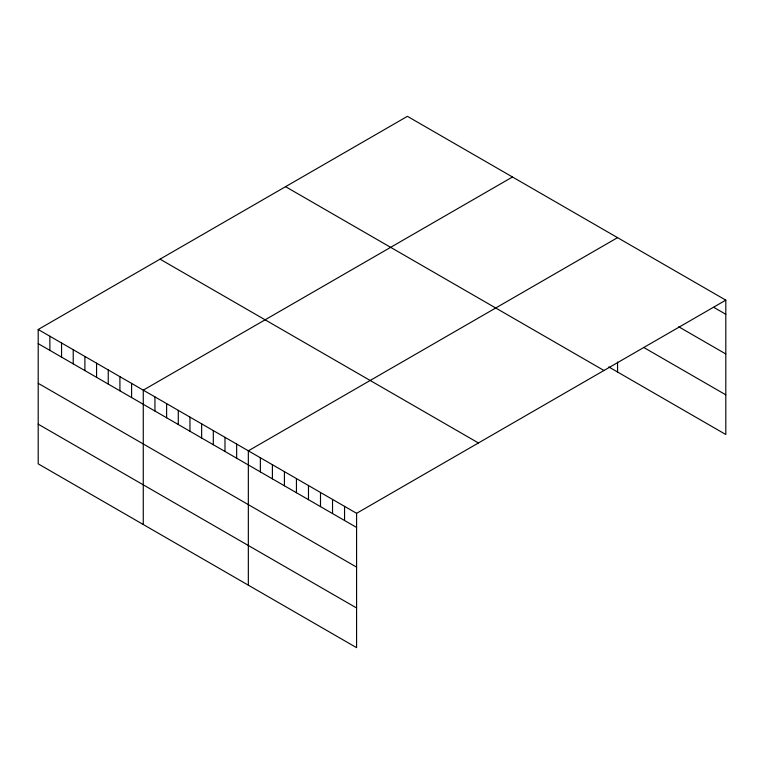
<?xml version="1.0" encoding="UTF-8"?>
<svg xmlns="http://www.w3.org/2000/svg" width="764" height="764" viewBox="0 0 764 764"><rect width="100%" height="100%" fill="white"/><g stroke="black" fill="none" stroke-linecap="round" stroke-linejoin="round"><path stroke-width="1.15" d="M38.2 329.494L356.587 513.312L356.587 647.671L38.2 463.853L38.2 329.494L407.413 116.329L725.8 300.147L725.8 434.506L608.793 366.949M512.482 176.99L143.269 390.156L143.269 524.505M617.551 237.652L248.338 450.817L248.338 585.167M356.587 513.312L725.8 300.147M713.777 307.338L725.8 314.291M678.69 326.763L725.8 353.961M643.613 347.381L725.8 394.835M285.574 186.674L603.961 370.492M160.039 259.149L478.426 442.967M38.2 343.638L356.587 527.446M38.2 383.308L356.587 567.127M38.2 424.182L356.587 607.991M617.551 362.088L617.551 372.001M344.554 506.37L344.554 520.504M332.531 499.427L332.531 513.561M320.498 492.484L320.498 506.618M308.475 485.541L308.475 499.675M296.442 478.598L296.442 492.732M284.418 471.646L284.418 485.789M272.395 464.703L272.395 478.837M260.362 457.76L260.362 471.894M236.659 444.075L236.659 458.209M224.988 437.333L224.988 451.476M213.309 430.6L213.309 444.734M201.639 423.858L201.639 437.992M189.959 417.115L189.959 431.249M178.289 410.373L178.289 424.517M166.619 403.64L166.619 417.774M154.939 396.898L154.939 411.032M131.589 383.413L131.589 397.557M119.919 376.681L119.919 390.815M108.249 369.938L108.249 384.072M96.57 363.196L96.57 377.33M84.9 356.454L84.9 370.597M73.22 349.721L73.22 363.855M61.55 342.979L61.55 357.113M49.87 336.236L49.87 350.37"/></g></svg>
